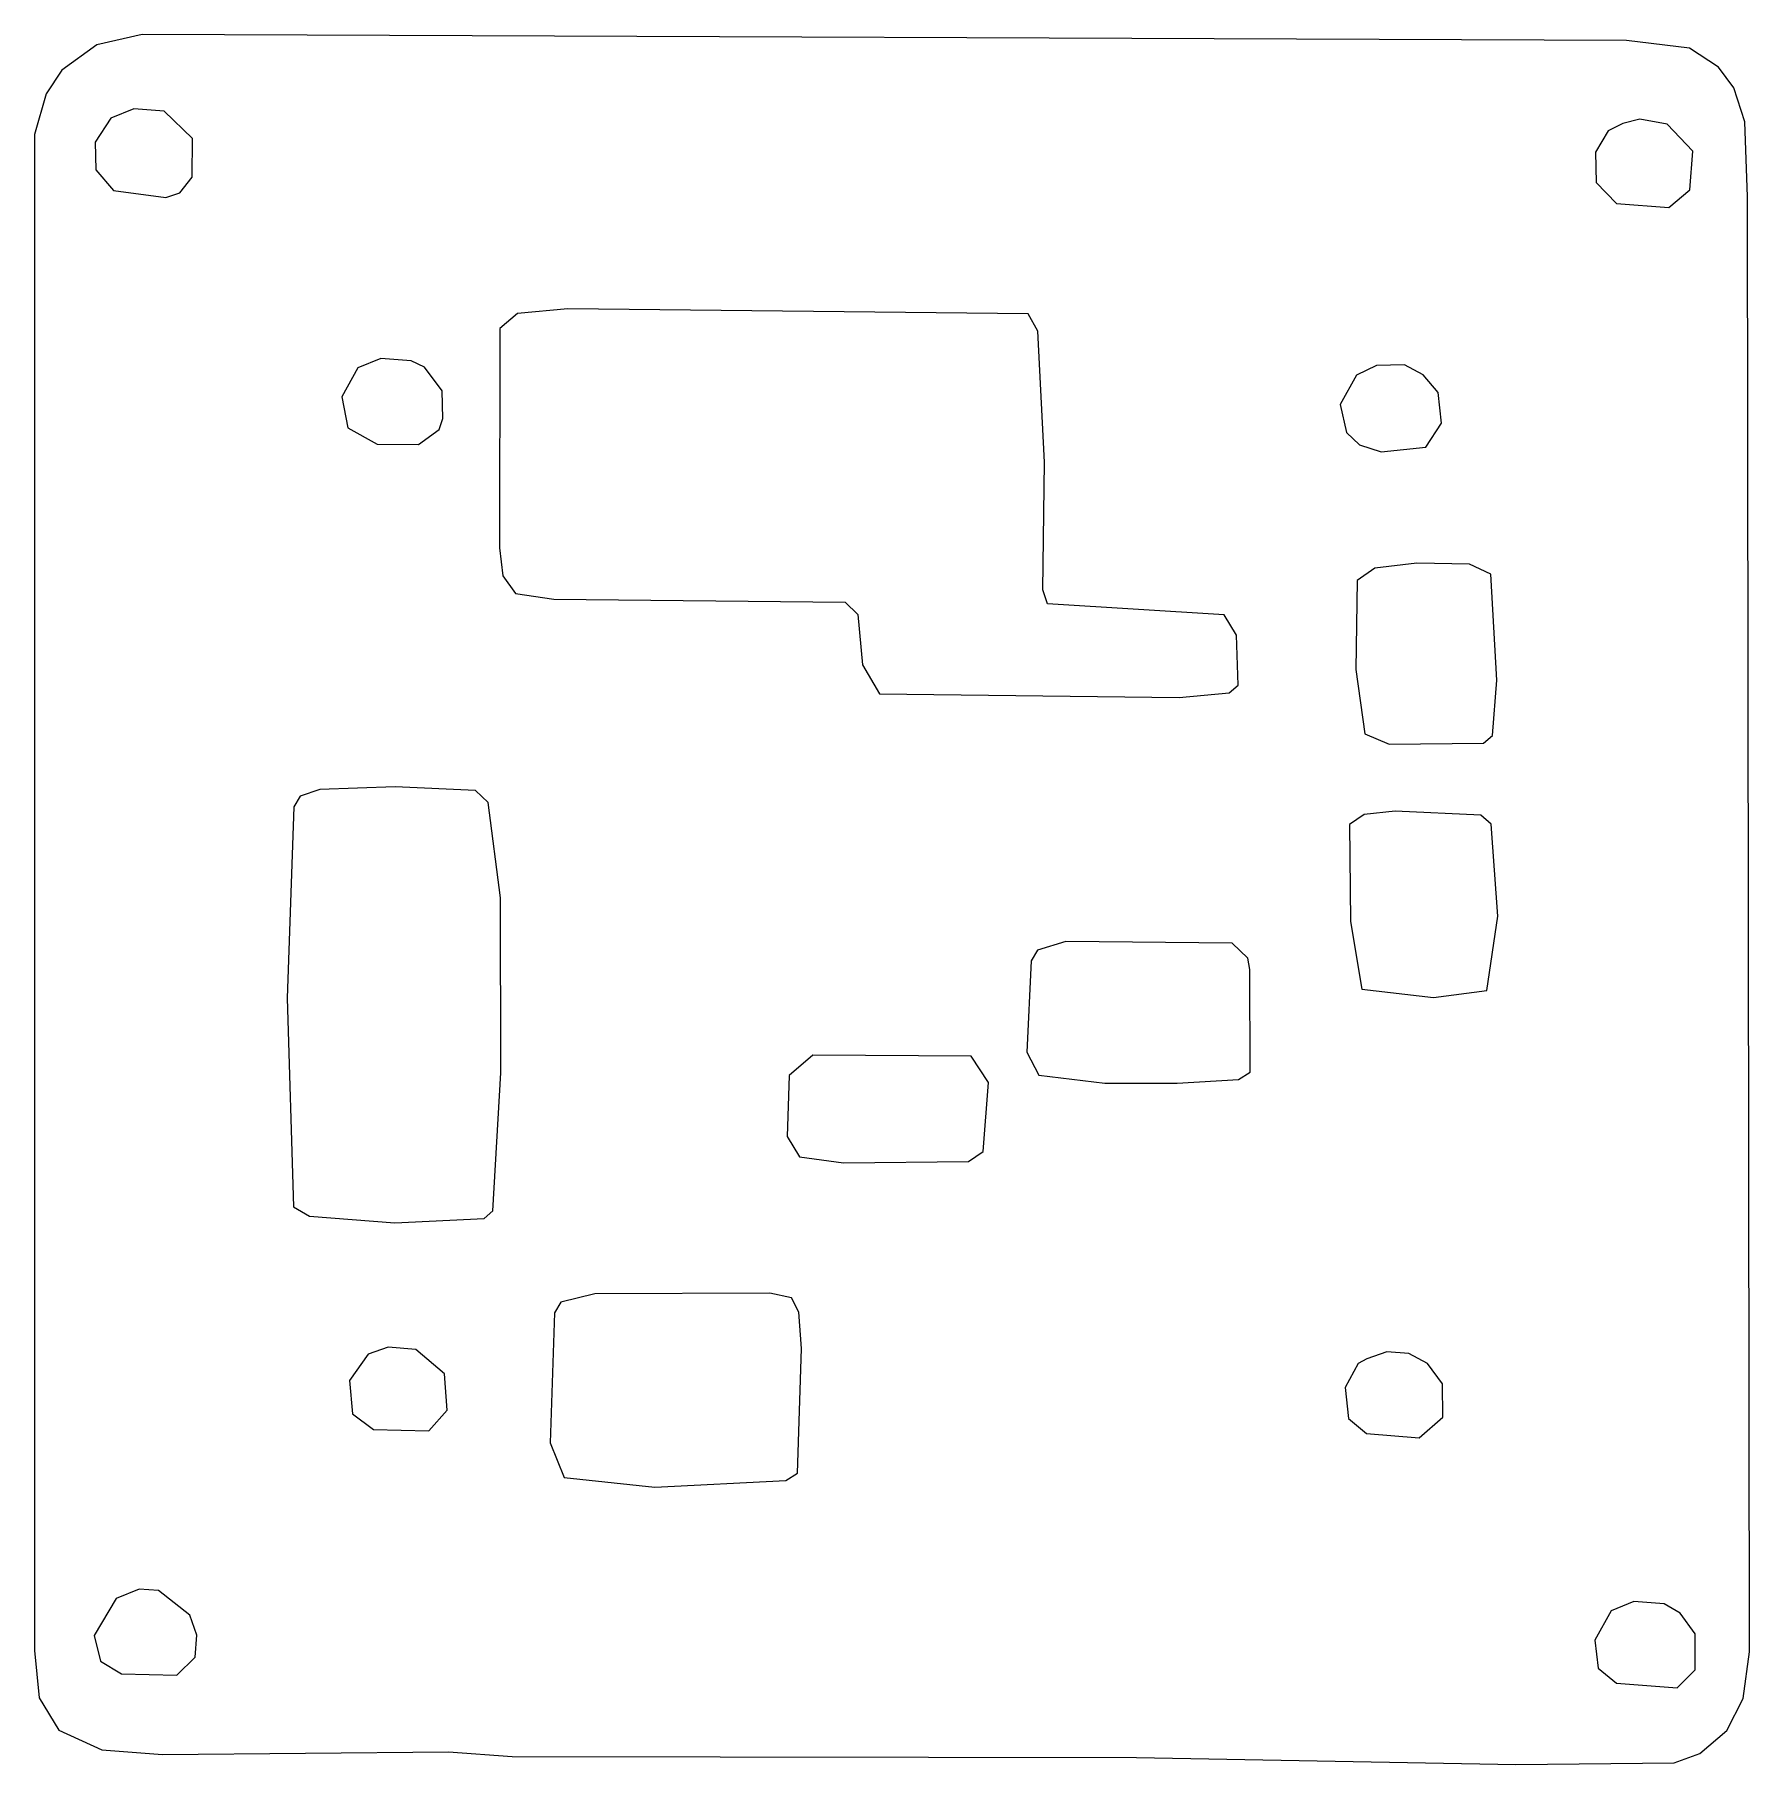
# Model space of a CAD drawing. Header units: millimetres. Extents: x 0 to 51.6, y 0 to 52.1.
import ezdxf

# ---------------------------------------------------------------- set-up
doc = ezdxf.new("R2010")
doc.units = ezdxf.units.MM

msp = doc.modelspace()

# ---------------------------------------------------------------- linework, layer by layer
for p, q in [((3.24, 52.077), (1.879, 51.764)), ((47.942, 51.898), (3.24, 52.077)), ((1.879, 51.764), (0.818, 51.01)), ((49.846, 51.668), (47.942, 51.898)), ((50.722, 51.099), (49.846, 51.668)), ((51.176, 50.479), (50.722, 51.099)), ((0.818, 51.01), (0.345, 50.294)), ((0.345, 50.294), (0, 49.067)), ((51.514, 49.45), (51.176, 50.479)), ((2.295, 49.559), (1.822, 48.843)), ((2.985, 49.84), (2.295, 49.559)), ((3.899, 49.77), (2.985, 49.84)), ((4.755, 48.952), (3.899, 49.77)), ((48.344, 49.527), (47.833, 49.399)), ((49.169, 49.38), (48.344, 49.527)), ((0, 49.067), (0, 3.432)), ((47.398, 49.182), (47.015, 48.542)), ((47.833, 49.399), (47.398, 49.182)), ((49.942, 48.568), (49.169, 49.38)), ((51.591, 47.188), (51.514, 49.45)), ((1.822, 48.843), (1.841, 48.006)), ((4.749, 47.782), (4.755, 48.952)), ((47.015, 48.542), (47.028, 47.622)), ((49.853, 47.405), (49.942, 48.568)), ((1.841, 48.006), (2.378, 47.379)), ((4.378, 47.309), (4.749, 47.782)), ((47.028, 47.622), (47.648, 46.989)), ((49.226, 46.868), (49.853, 47.405)), ((2.378, 47.379), (3.95, 47.175)), ((3.95, 47.175), (4.378, 47.309)), ((47.648, 46.989), (49.226, 46.868)), ((51.649, 3.387), (51.591, 47.188)), ((16.062, 43.819), (14.547, 43.685)), ((29.924, 43.672), (16.062, 43.819)), ((14.01, 43.225), (14.004, 36.623)), ((14.547, 43.685), (14.01, 43.225)), ((30.218, 43.148), (29.924, 43.672)), ((30.417, 39.205), (30.218, 43.148)), ((10.431, 42.33), (9.74, 42.049)), ((11.345, 42.26), (10.431, 42.33)), ((11.747, 42.062), (11.345, 42.26)), ((9.74, 42.049), (9.255, 41.167)), ((12.278, 41.352), (11.747, 42.062)), ((39.812, 41.825), (39.326, 40.943)), ((40.419, 42.113), (39.812, 41.825)), ((41.256, 42.132), (40.419, 42.113)), ((41.819, 41.838), (41.256, 42.132)), ((42.279, 41.301), (41.819, 41.838)), ((9.255, 41.167), (9.434, 40.234)), ((12.297, 40.515), (12.278, 41.352)), ((42.375, 40.374), (42.279, 41.301)), ((39.326, 40.943), (39.511, 40.093)), ((9.434, 40.234), (10.316, 39.748)), ((11.568, 39.735), (12.188, 40.189)), ((12.188, 40.189), (12.297, 40.515)), ((41.902, 39.658), (42.375, 40.374)), ((10.316, 39.748), (11.568, 39.735)), ((39.511, 40.093), (39.901, 39.729)), ((39.901, 39.729), (40.553, 39.511)), ((40.553, 39.511), (41.902, 39.658)), ((30.372, 35.363), (30.417, 39.205)), ((14.004, 36.623), (14.106, 35.779)), ((40.368, 36.015), (39.837, 35.638)), ((41.633, 36.169), (40.368, 36.015)), ((43.218, 36.13), (41.633, 36.169)), ((43.864, 35.83), (43.218, 36.13)), ((14.106, 35.779), (14.483, 35.248)), ((39.837, 35.638), (39.799, 32.967)), ((44.037, 32.641), (43.864, 35.83)), ((14.483, 35.248), (15.64, 35.076)), ((15.64, 35.076), (24.409, 34.986)), ((24.409, 34.986), (24.799, 34.622)), ((30.506, 34.935), (30.372, 35.363)), ((35.83, 34.609), (30.506, 34.935)), ((24.799, 34.622), (24.933, 33.107)), ((36.201, 33.996), (35.83, 34.609)), ((36.252, 32.487), (36.201, 33.996)), ((24.933, 33.107), (25.45, 32.232)), ((39.799, 32.967), (40.068, 31.024)), ((35.983, 32.257), (36.252, 32.487)), ((43.909, 30.979), (44.037, 32.641)), ((25.45, 32.232), (34.469, 32.123)), ((34.469, 32.123), (35.983, 32.257)), ((40.068, 31.024), (40.796, 30.717)), ((40.796, 30.717), (43.64, 30.749)), ((43.64, 30.749), (43.909, 30.979)), ((8.596, 29.349), (7.996, 29.145)), ((10.859, 29.426), (8.596, 29.349)), ((13.275, 29.324), (10.859, 29.426)), ((13.665, 28.959), (13.275, 29.324)), ((7.804, 28.825), (7.612, 23.073)), ((7.996, 29.145), (7.804, 28.825)), ((14.029, 26.09), (13.665, 28.959)), ((40.975, 28.697), (40.048, 28.601)), ((43.557, 28.582), (40.975, 28.697)), ((40.048, 28.601), (39.607, 28.301)), ((39.607, 28.301), (39.633, 25.374)), ((43.87, 28.307), (43.557, 28.582)), ((44.075, 25.534), (43.87, 28.307)), ((14.042, 20.823), (14.029, 26.09)), ((43.736, 23.303), (44.075, 25.534)), ((39.633, 25.374), (39.978, 23.341)), ((30.206, 24.511), (30.014, 24.191)), ((31.062, 24.779), (30.206, 24.511)), ((36.073, 24.728), (31.062, 24.779)), ((36.539, 24.274), (36.073, 24.728)), ((30.014, 24.191), (29.886, 21.443)), ((36.597, 23.936), (36.539, 24.274)), ((36.61, 20.842), (36.597, 23.936)), ((7.612, 23.073), (7.797, 16.79)), ((39.978, 23.341), (42.132, 23.092)), ((42.132, 23.092), (43.736, 23.303)), ((23.444, 21.354), (22.728, 20.74)), ((28.205, 21.322), (23.444, 21.354)), ((29.886, 21.443), (30.25, 20.746)), ((28.729, 20.529), (28.205, 21.322)), ((36.258, 20.619), (36.61, 20.842)), ((13.805, 16.662), (14.042, 20.823)), ((22.728, 20.74), (22.67, 18.906)), ((28.569, 18.452), (28.729, 20.529)), ((30.25, 20.746), (32.238, 20.51)), ((32.238, 20.51), (34.411, 20.51)), ((34.411, 20.51), (36.258, 20.619)), ((22.67, 18.906), (23.041, 18.292)), ((23.041, 18.292), (24.364, 18.107)), ((28.128, 18.152), (28.569, 18.452)), ((24.364, 18.107), (28.128, 18.152)), ((7.797, 16.79), (8.277, 16.503)), ((8.277, 16.503), (10.853, 16.304)), ((10.853, 16.304), (13.537, 16.432)), ((13.537, 16.432), (13.805, 16.662)), ((16.873, 14.17), (15.851, 13.914)), ((22.14, 14.182), (16.873, 14.17)), ((22.798, 14.048), (22.14, 14.182)), ((15.659, 13.594), (15.525, 9.677)), ((15.851, 13.914), (15.659, 13.594)), ((23.015, 13.614), (22.798, 14.048)), ((23.098, 12.521), (23.015, 13.614)), ((10.648, 12.559), (10.047, 12.355)), ((11.479, 12.495), (10.648, 12.559)), ((22.977, 8.769), (23.098, 12.521)), ((10.047, 12.355), (9.485, 11.562)), ((12.342, 11.76), (11.479, 12.495)), ((39.863, 12.067), (39.473, 11.345)), ((40.125, 12.214), (39.863, 12.067)), ((40.726, 12.418), (40.125, 12.214)), ((41.391, 12.367), (40.726, 12.418)), ((41.953, 12.073), (41.391, 12.367)), ((42.407, 11.453), (41.953, 12.073)), ((9.485, 11.562), (9.574, 10.552)), ((12.425, 10.667), (12.342, 11.76)), ((39.473, 11.345), (39.569, 10.418)), ((42.413, 10.45), (42.407, 11.453)), ((9.574, 10.552), (10.207, 10.086)), ((11.875, 10.041), (12.425, 10.667)), ((39.569, 10.418), (40.119, 9.958)), ((41.697, 9.836), (42.413, 10.45)), ((10.207, 10.086), (11.875, 10.041)), ((40.119, 9.958), (41.697, 9.836)), ((15.525, 9.677), (15.946, 8.641)), ((15.946, 8.641), (18.682, 8.347)), ((18.682, 8.347), (22.625, 8.545)), ((22.625, 8.545), (22.977, 8.769)), ((3.151, 5.279), (2.461, 4.998)), ((3.733, 5.235), (3.151, 5.279)), ((4.678, 4.493), (3.733, 5.235)), ((2.461, 4.998), (1.79, 3.88)), ((48.172, 4.909), (47.482, 4.627)), ((49.086, 4.838), (48.172, 4.909)), ((49.565, 4.551), (49.086, 4.838)), ((4.883, 3.892), (4.678, 4.493)), ((47.482, 4.627), (46.996, 3.745)), ((50.019, 3.931), (49.565, 4.551)), ((1.79, 3.88), (1.981, 3.113)), ((4.832, 3.228), (4.883, 3.892)), ((46.996, 3.745), (47.098, 2.902)), ((50.019, 2.844), (50.019, 3.931)), ((0, 3.432), (0.141, 2.001)), ((4.289, 2.684), (4.832, 3.228)), ((51.457, 1.981), (51.649, 3.387)), ((1.981, 3.113), (2.62, 2.729)), ((2.62, 2.729), (4.289, 2.684)), ((47.098, 2.902), (47.648, 2.442)), ((49.476, 2.301), (50.019, 2.844)), ((47.648, 2.442), (49.476, 2.301)), ((0.141, 2.001), (0.735, 1.035)), ((50.965, 1.016), (51.457, 1.981)), ((0.735, 1.035), (2.026, 0.435)), ((50.16, 0.326), (50.965, 1.016)), ((2.026, 0.435), (3.854, 0.294)), ((3.854, 0.294), (12.47, 0.383)), ((12.47, 0.383), (14.381, 0.236)), ((14.381, 0.236), (33.184, 0.211)), ((33.184, 0.211), (44.618, 0)), ((44.618, 0), (49.386, 0.051)), ((49.386, 0.051), (50.16, 0.326))]:
    msp.add_line(p, q)

doc.saveas('drawing.dxf')
